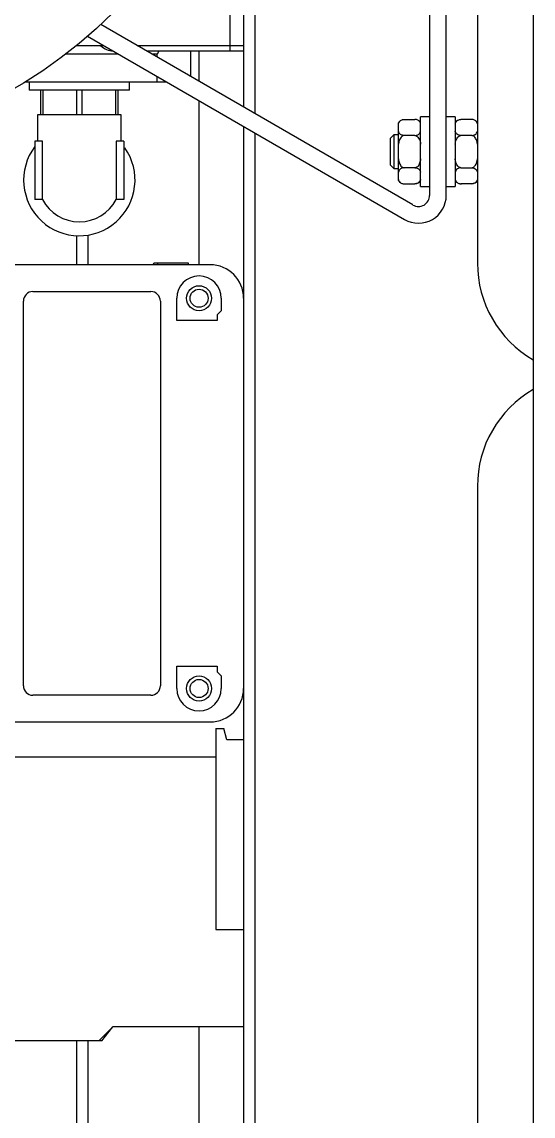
# Model space of a CAD drawing. Header units: inches. Extents: x 16559 to 58559, y 6500 to 36200.
# Drawn here: x 22762.7 to 22854.6, y 23421.2 to 23617.5 of the extents above; entities that cross this region are included whole.
import ezdxf

# ---------------------------------------------------------------- set-up
doc = ezdxf.new("R2010")
doc.units = ezdxf.units.IN
doc.header["$LTSCALE"] = 300
doc.layers.add('MACCHINA', color=40, linetype='Continuous')

# ---------------------------------------------------------------- blocks, each defined once
blk = doc.blocks.new('A$C336c1bdc')
at = {"layer": 'MACCHINA'}
for p, q in [((-900, 962.8), (-900, 690)), ((-890, 950), (-890, 390)), ((-908.6, 887.84), (-908.6, 702.16)), ((-905.6, 702.16), (-905.6, 887.84)), ((-940, 782.5), (-940, 716.82)), ((-942, 779.64), (-942, 717.98)), ((-944.5, 769.55), (-944.5, 728)), ((-911.6, 700.43), (-967.67, 732.8)), ((-970.02, 730.69), (-913.1, 697.83)), ((-967.09, 729), (-972.04, 729)), ((-942, 729), (-961.09, 729)), ((-964.5, 727.51), (-973.93, 727.51)), ((-942, 728), (-959.36, 728)), ((-957.5, 727.51), (-958.5, 727.51)), ((-957.23, 728), (-957.5, 727.51)), ((-957.5, 726.93), (-957.5, 727.51)), ((-951.5, 723.46), (-951.5, 728)), ((-950, 722.6), (-950, 728)), ((-981.23, 722.5), (-955.83, 722.5)), ((-980.5, 722.5), (-980.5, 721)), ((-962.5, 721), (-962.5, 722.5)), ((-957.5, 722.5), (-957.5, 723.46)), ((-962.5, 721), (-980.5, 721)), ((-978.5, 721), (-978.5, 716.6)), ((-977.98, 716.6), (-977.98, 721)), ((-972.02, 721), (-972.02, 716.6)), ((-970.98, 716.6), (-970.98, 721)), ((-965.02, 721), (-965.02, 716.6)), ((-964.5, 716.6), (-964.5, 721)), ((-950, 689.7), (-950, 719.13)), ((-979, 716.6), (-979, 711.9)), ((-964, 716.6), (-979, 716.6)), ((-964, 711.9), (-964, 716.6)), ((-942, 714.52), (-942, 532)), ((-914.2, 704.83), (-914.2, 715.17)), ((-913.16, 715.77), (-911.24, 715.77)), ((-908.6, 716.25), (-910.2, 716.25)), ((-910.2, 703.75), (-910.2, 716.25)), ((-904, 716.25), (-905.6, 716.25)), ((-904, 716.25), (-904, 703.75)), ((-901.04, 715.77), (-902.96, 715.77)), ((-940, 713.36), (-940, 532)), ((-915.04, 713), (-915.6, 712.44)), ((-914.2, 713), (-915.04, 713)), ((-915.04, 713), (-915.04, 707)), ((-911.24, 712.88), (-913.16, 712.88)), ((-901.04, 712.88), (-902.96, 712.88)), ((-978.13, 711.9), (-979.5, 711.9)), ((-979.5, 711.9), (-979.5, 701.4)), ((-978.13, 701.4), (-978.13, 711.9)), ((-964.87, 711.9), (-964.87, 701.4)), ((-963.5, 711.9), (-964.87, 711.9)), ((-963.5, 711.9), (-963.5, 701.4)), ((-915.6, 707.56), (-915.6, 712.44)), ((-915.6, 707.56), (-915.04, 707)), ((-915.04, 707), (-914.2, 707)), ((-911.24, 707.11), (-913.16, 707.11)), ((-902.96, 707.12), (-901.04, 707.12)), ((-913.16, 704.23), (-911.24, 704.23)), ((-910.2, 703.75), (-908.6, 703.75)), ((-905.6, 703.75), (-904, 703.75)), ((-901.04, 704.23), (-902.96, 704.23)), ((-978.13, 701.4), (-979.5, 701.4)), ((-963.5, 701.4), (-964.87, 701.4)), ((-972, 694.91), (-972, 689.7)), ((-970, 695.01), (-970, 689.7)), ((-948, 689.7), (-994.2, 689.7)), ((-958.25, 689.9), (-958.25, 689.7)), ((-958.11, 689.9), (-958.25, 689.9)), ((-958.11, 689.7), (-958.11, 690)), ((-957.41, 690), (-958.11, 690)), ((-957.41, 689.7), (-957.41, 690)), ((-951.89, 689.7), (-951.89, 690)), ((-981.55, 614.2), (-981.55, 683.2)), ((-979.85, 684.9), (-958.65, 684.9)), ((-956.95, 683.2), (-956.95, 614.2)), ((-954, 679.7), (-954, 683.7)), ((-946, 683.7), (-946, 681.45)), ((-946, 681.45), (-946.75, 680.7)), ((-946.75, 679.7), (-954, 679.7)), ((-946.75, 680.7), (-946.75, 679.7)), ((-900, 650), (-900, 200)), ((-954, 617.7), (-946.75, 617.7)), ((-954, 613.7), (-954, 617.7)), ((-946.75, 617.7), (-946.75, 616.7)), ((-946.75, 616.7), (-946, 615.95)), ((-946, 615.95), (-946, 613.7)), ((-958.65, 612.5), (-979.85, 612.5)), ((-994.2, 607.7), (-948, 607.7)), ((-947, 606.5), (-947, 570.5)), ((-947, 606.5), (-945.54, 606.5)), ((-945, 604.5), (-945.54, 606.5)), ((-942, 604.5), (-945, 604.5)), ((-947, 601.4), (-996.27, 601.4)), ((-947, 570.5), (-942, 570.5)), ((-965.5, 553), (-968, 550.5)), ((-967.45, 550.5), (-965.5, 553)), ((-942, 553), (-965.5, 553)), ((-950, 472), (-950, 553)), ((-967.45, 550.5), (-989, 550.5)), ((-972, 550.5), (-972, 472)), ((-970, 550.5), (-970, 472))]:
    blk.add_line(p, q, dxfattribs=at)
for centre, radius in [((-1025.6, 795), 85), ((-950, 683.7), 2.25), ((-950, 683.7), 1.62), ((-950, 613.7), 2.25), ((-950, 613.7), 1.62)]:
    blk.add_circle(centre, radius, dxfattribs=at)
for centre, radius, start, end in [((-965, 732), 4, 228.5904, 264.4262), ((-913.16, 714.57), 1.2, 128.6178, 150), ((-913.16, 714.57), 1.2, 90, 90.7699), ((-911.24, 714.57), 1.2, 69.933, 90), ((-911.24, 714.57), 1.2, 30, 53.1222), ((-902.96, 714.57), 1.2, 90.7699, 150), ((-901.04, 714.57), 1.2, 69.933, 90), ((-901.04, 714.57), 1.2, 30, 53.1222), ((-971.5, 704.9), 10, 143.1301, 35.3409), ((-913.16, 705.43), 1.2, 210, 233.1222), ((-911.24, 705.43), 1.2, 270.7699, 330), ((-902.96, 705.43), 1.2, 210, 233.1222), ((-901.04, 705.43), 1.2, 270.7699, 330), ((-913.16, 705.43), 1.2, 249.933, 270), ((-902.96, 705.43), 1.2, 249.934, 275.1041), ((-971.5, 704.9), 7.5, 207.8181, 332.1819), ((-910.6, 702.16), 5, 240, 0), ((-910.6, 702.16), 2, 240, 0), ((-948, 683.7), 6, 0, 90), ((-880, 690), 20, 180, 240), ((-950, 683.7), 4, 0, 180), ((-979.85, 683.2), 1.7, 90, 180), ((-958.65, 683.2), 1.7, 0, 90), ((-880, 650), 20, 120, 180), ((-979.85, 614.2), 1.7, 180, 270), ((-958.65, 614.2), 1.7, 270, 0), ((-950, 613.7), 4, 180, 0), ((-948, 613.7), 6, 270, 0)]:
    blk.add_arc(centre, radius, start, end, dxfattribs=at)
for points, knots in [([(-914.2, 714.99), (-914.14, 715.14), (-914.07, 715.35), (-913.81, 715.58), (-913.59, 715.7), (-913.36, 715.76), (-913.22, 715.77), (-913.16, 715.77)], [0, 0, 0, 0, 0.449309, 0.620847, 0.793578, 0.907876, 1, 1, 1, 1]), ([(-910.2, 714.99), (-910.26, 715.14), (-910.33, 715.35), (-910.59, 715.58), (-910.81, 715.7), (-911.04, 715.76), (-911.18, 715.77), (-911.24, 715.77)], [0, 0, 0, 0, 0.449309, 0.620847, 0.793578, 0.907876, 1, 1, 1, 1]), ([(-904, 714.99), (-903.94, 715.14), (-903.87, 715.35), (-903.61, 715.58), (-903.39, 715.7), (-903.16, 715.76), (-903.02, 715.77), (-902.96, 715.77)], [0, 0, 0, 0, 0.449309, 0.620847, 0.793578, 0.907876, 1, 1, 1, 1]), ([(-900, 714.99), (-900.06, 715.14), (-900.13, 715.35), (-900.39, 715.58), (-900.61, 715.7), (-900.84, 715.76), (-900.98, 715.77), (-901.04, 715.77)], [0, 0, 0, 0, 0.449309, 0.620847, 0.793578, 0.907876, 1, 1, 1, 1]), ([(-913.16, 712.89), (-913.23, 712.89), (-913.37, 712.9), (-913.6, 712.96), (-913.86, 713.1), (-914.08, 713.35), (-914.16, 713.56), (-914.2, 713.67)], [0, 0, 0, 0, 0.104694, 0.209031, 0.376552, 0.658606, 1, 1, 1, 1]), ([(-913.16, 712.88), (-913.2, 712.88), (-913.31, 712.87), (-913.5, 712.8), (-913.75, 712.59), (-914.03, 712.13), (-914.15, 711.66), (-914.2, 711.35), (-914.2, 711.32)], [0, 0, 0, 0, 0.058361, 0.158739, 0.302182, 0.526326, 0.959745, 1, 1, 1, 1]), ([(-911.24, 712.89), (-911.17, 712.89), (-911.03, 712.9), (-910.8, 712.96), (-910.54, 713.1), (-910.32, 713.35), (-910.24, 713.56), (-910.2, 713.67)], [0, 0, 0, 0, 0.104694, 0.209031, 0.376552, 0.658606, 1, 1, 1, 1]), ([(-911.24, 712.88), (-911.2, 712.88), (-911.09, 712.87), (-910.9, 712.8), (-910.65, 712.59), (-910.37, 712.13), (-910.25, 711.66), (-910.2, 711.35), (-910.2, 711.32)], [0, 0, 0, 0, 0.058361, 0.158739, 0.302182, 0.526326, 0.959745, 1, 1, 1, 1]), ([(-902.96, 712.89), (-903.03, 712.89), (-903.17, 712.9), (-903.4, 712.96), (-903.66, 713.1), (-903.88, 713.35), (-903.96, 713.56), (-904, 713.67)], [0, 0, 0, 0, 0.104694, 0.209031, 0.376552, 0.658606, 1, 1, 1, 1]), ([(-904, 711.32), (-903.99, 711.39), (-903.94, 711.72), (-903.81, 712.16), (-903.55, 712.59), (-903.3, 712.8), (-903.09, 712.88), (-902.99, 712.88), (-902.96, 712.88)], [0, 0, 0, 0, 0.109674, 0.49306, 0.671467, 0.851796, 0.957939, 1, 1, 1, 1]), ([(-901.04, 712.89), (-900.97, 712.89), (-900.83, 712.9), (-900.6, 712.96), (-900.34, 713.1), (-900.12, 713.35), (-900.04, 713.56), (-900, 713.67)], [0, 0, 0, 0, 0.104694, 0.209031, 0.376552, 0.658606, 1, 1, 1, 1]), ([(-900, 711.32), (-900.01, 711.39), (-900.06, 711.72), (-900.19, 712.16), (-900.45, 712.59), (-900.7, 712.8), (-900.91, 712.88), (-901.01, 712.88), (-901.04, 712.88)], [0, 0, 0, 0, 0.109674, 0.49306, 0.671467, 0.851796, 0.957939, 1, 1, 1, 1]), ([(-914.2, 708.68), (-914.19, 708.61), (-914.14, 708.28), (-914.01, 707.84), (-913.75, 707.41), (-913.5, 707.2), (-913.29, 707.12), (-913.19, 707.12), (-913.16, 707.12)], [0, 0, 0, 0, 0.109674, 0.49306, 0.671467, 0.851796, 0.957939, 1, 1, 1, 1]), ([(-910.2, 708.68), (-910.21, 708.61), (-910.26, 708.28), (-910.39, 707.84), (-910.65, 707.41), (-910.9, 707.2), (-911.11, 707.12), (-911.21, 707.12), (-911.24, 707.12)], [0, 0, 0, 0, 0.109674, 0.49306, 0.671467, 0.851796, 0.957939, 1, 1, 1, 1]), ([(-902.96, 707.12), (-903, 707.12), (-903.11, 707.13), (-903.3, 707.2), (-903.55, 707.41), (-903.83, 707.87), (-903.95, 708.34), (-904, 708.65), (-904, 708.68)], [0, 0, 0, 0, 0.058361, 0.158739, 0.302182, 0.526326, 0.959745, 1, 1, 1, 1]), ([(-901.04, 707.12), (-901, 707.12), (-900.89, 707.13), (-900.7, 707.2), (-900.45, 707.41), (-900.17, 707.87), (-900.05, 708.34), (-900, 708.65), (-900, 708.68)], [0, 0, 0, 0, 0.058361, 0.158739, 0.302182, 0.526326, 0.959745, 1, 1, 1, 1]), ([(-913.16, 707.11), (-913.23, 707.11), (-913.37, 707.1), (-913.6, 707.04), (-913.86, 706.9), (-914.08, 706.65), (-914.16, 706.44), (-914.2, 706.33)], [0, 0, 0, 0, 0.104694, 0.209031, 0.376552, 0.658606, 1, 1, 1, 1]), ([(-911.24, 707.11), (-911.17, 707.11), (-911.03, 707.1), (-910.8, 707.04), (-910.54, 706.9), (-910.32, 706.65), (-910.24, 706.44), (-910.2, 706.33)], [0, 0, 0, 0, 0.104694, 0.209031, 0.376552, 0.658606, 1, 1, 1, 1]), ([(-902.96, 707.11), (-903.03, 707.11), (-903.17, 707.1), (-903.4, 707.04), (-903.66, 706.9), (-903.88, 706.65), (-903.96, 706.44), (-904, 706.33)], [0, 0, 0, 0, 0.104694, 0.209031, 0.376552, 0.658606, 1, 1, 1, 1]), ([(-901.04, 707.11), (-900.97, 707.11), (-900.83, 707.1), (-900.6, 707.04), (-900.34, 706.9), (-900.12, 706.65), (-900.04, 706.44), (-900, 706.33)], [0, 0, 0, 0, 0.104694, 0.209031, 0.376552, 0.658606, 1, 1, 1, 1]), ([(-914.2, 705.01), (-914.14, 704.86), (-914.07, 704.65), (-913.81, 704.42), (-913.59, 704.3), (-913.36, 704.24), (-913.22, 704.23), (-913.16, 704.23)], [0, 0, 0, 0, 0.449309, 0.620847, 0.793578, 0.907876, 1, 1, 1, 1]), ([(-910.2, 705.01), (-910.26, 704.86), (-910.33, 704.65), (-910.59, 704.42), (-910.81, 704.3), (-911.04, 704.24), (-911.18, 704.23), (-911.24, 704.23)], [0, 0, 0, 0, 0.449309, 0.620847, 0.793578, 0.907876, 1, 1, 1, 1]), ([(-904, 705.01), (-903.94, 704.86), (-903.87, 704.65), (-903.61, 704.42), (-903.39, 704.3), (-903.16, 704.24), (-903.02, 704.23), (-902.96, 704.23)], [0, 0, 0, 0, 0.449309, 0.620847, 0.793578, 0.907876, 1, 1, 1, 1]), ([(-900, 705.01), (-900.06, 704.86), (-900.13, 704.65), (-900.39, 704.42), (-900.61, 704.3), (-900.84, 704.24), (-900.98, 704.23), (-901.04, 704.23)], [0, 0, 0, 0, 0.449309, 0.620847, 0.793578, 0.907876, 1, 1, 1, 1]), ([(-955.83, 690), (-955.84, 690), (-955.88, 690), (-955.93, 690), (-955.96, 690), (-955.99, 690), (-956.02, 690), (-956.04, 690), (-956.07, 690), (-956.1, 690), (-956.13, 690), (-956.15, 690), (-956.18, 690), (-956.21, 690), (-956.23, 690), (-956.26, 690), (-956.29, 690), (-956.31, 690), (-956.34, 690), (-956.37, 690), (-956.39, 690), (-956.43, 690), (-956.46, 690), (-956.5, 690), (-956.52, 690), (-956.55, 690), (-956.58, 690), (-956.6, 690), (-956.63, 690), (-956.65, 690), (-956.68, 690), (-956.71, 690), (-956.73, 690), (-956.76, 690), (-956.78, 690), (-956.81, 690), (-956.84, 690), (-956.86, 690), (-956.89, 690), (-956.91, 690), (-956.95, 690), (-956.99, 690), (-957.04, 690), (-957.09, 690), (-957.14, 690), (-957.2, 690), (-957.25, 690), (-957.29, 690), (-957.32, 690), (-957.36, 690), (-957.39, 690), (-957.41, 690)], [0, 0, 0, 0, 0.033205, 0.066409, 0.083011, 0.099614, 0.116216, 0.132818, 0.14942, 0.166023, 0.182625, 0.199227, 0.215829, 0.232431, 0.249034, 0.265636, 0.282238, 0.29884, 0.315443, 0.332045, 0.348647, 0.365249, 0.398454, 0.415056, 0.431658, 0.448261, 0.464863, 0.481465, 0.498067, 0.51467, 0.531272, 0.547874, 0.564476, 0.581078, 0.597681, 0.614283, 0.630885, 0.647487, 0.66409, 0.680692, 0.697294, 0.730499, 0.763703, 0.796907, 0.830112, 0.863316, 0.896521, 0.929725, 0.946328, 0.96293, 1, 1, 1, 1]), ([(-954.78, 690), (-954.95, 690), (-955.22, 690), (-955.56, 690), (-955.74, 690), (-955.83, 690)], [0, 0, 0, 0, 0.454076, 0.726832, 1, 1, 1, 1]), ([(-953.56, 690), (-953.76, 690), (-954.08, 690), (-954.48, 690), (-954.68, 690), (-954.78, 690)], [0, 0, 0, 0, 0.473816, 0.734333, 1, 1, 1, 1]), ([(-951.89, 690), (-951.9, 690), (-951.92, 690), (-952.16, 690), (-952.56, 690), (-953.06, 690), (-953.39, 690), (-953.56, 690)], [0, 0, 0, 0, 0.2164184, 0.4347253, 0.6400395, 0.8180408, 1, 1, 1, 1])]:
    blk.add_open_spline(points, degree=3, knots=knots, dxfattribs=at)

msp = doc.modelspace()

# ---------------------------------------------------------------- block references
at = {"layer": 'MACCHINA'}
msp.add_blockref('A$C336c1bdc', (23744.563, 22884.213), dxfattribs=at)

doc.saveas('drawing.dxf')
